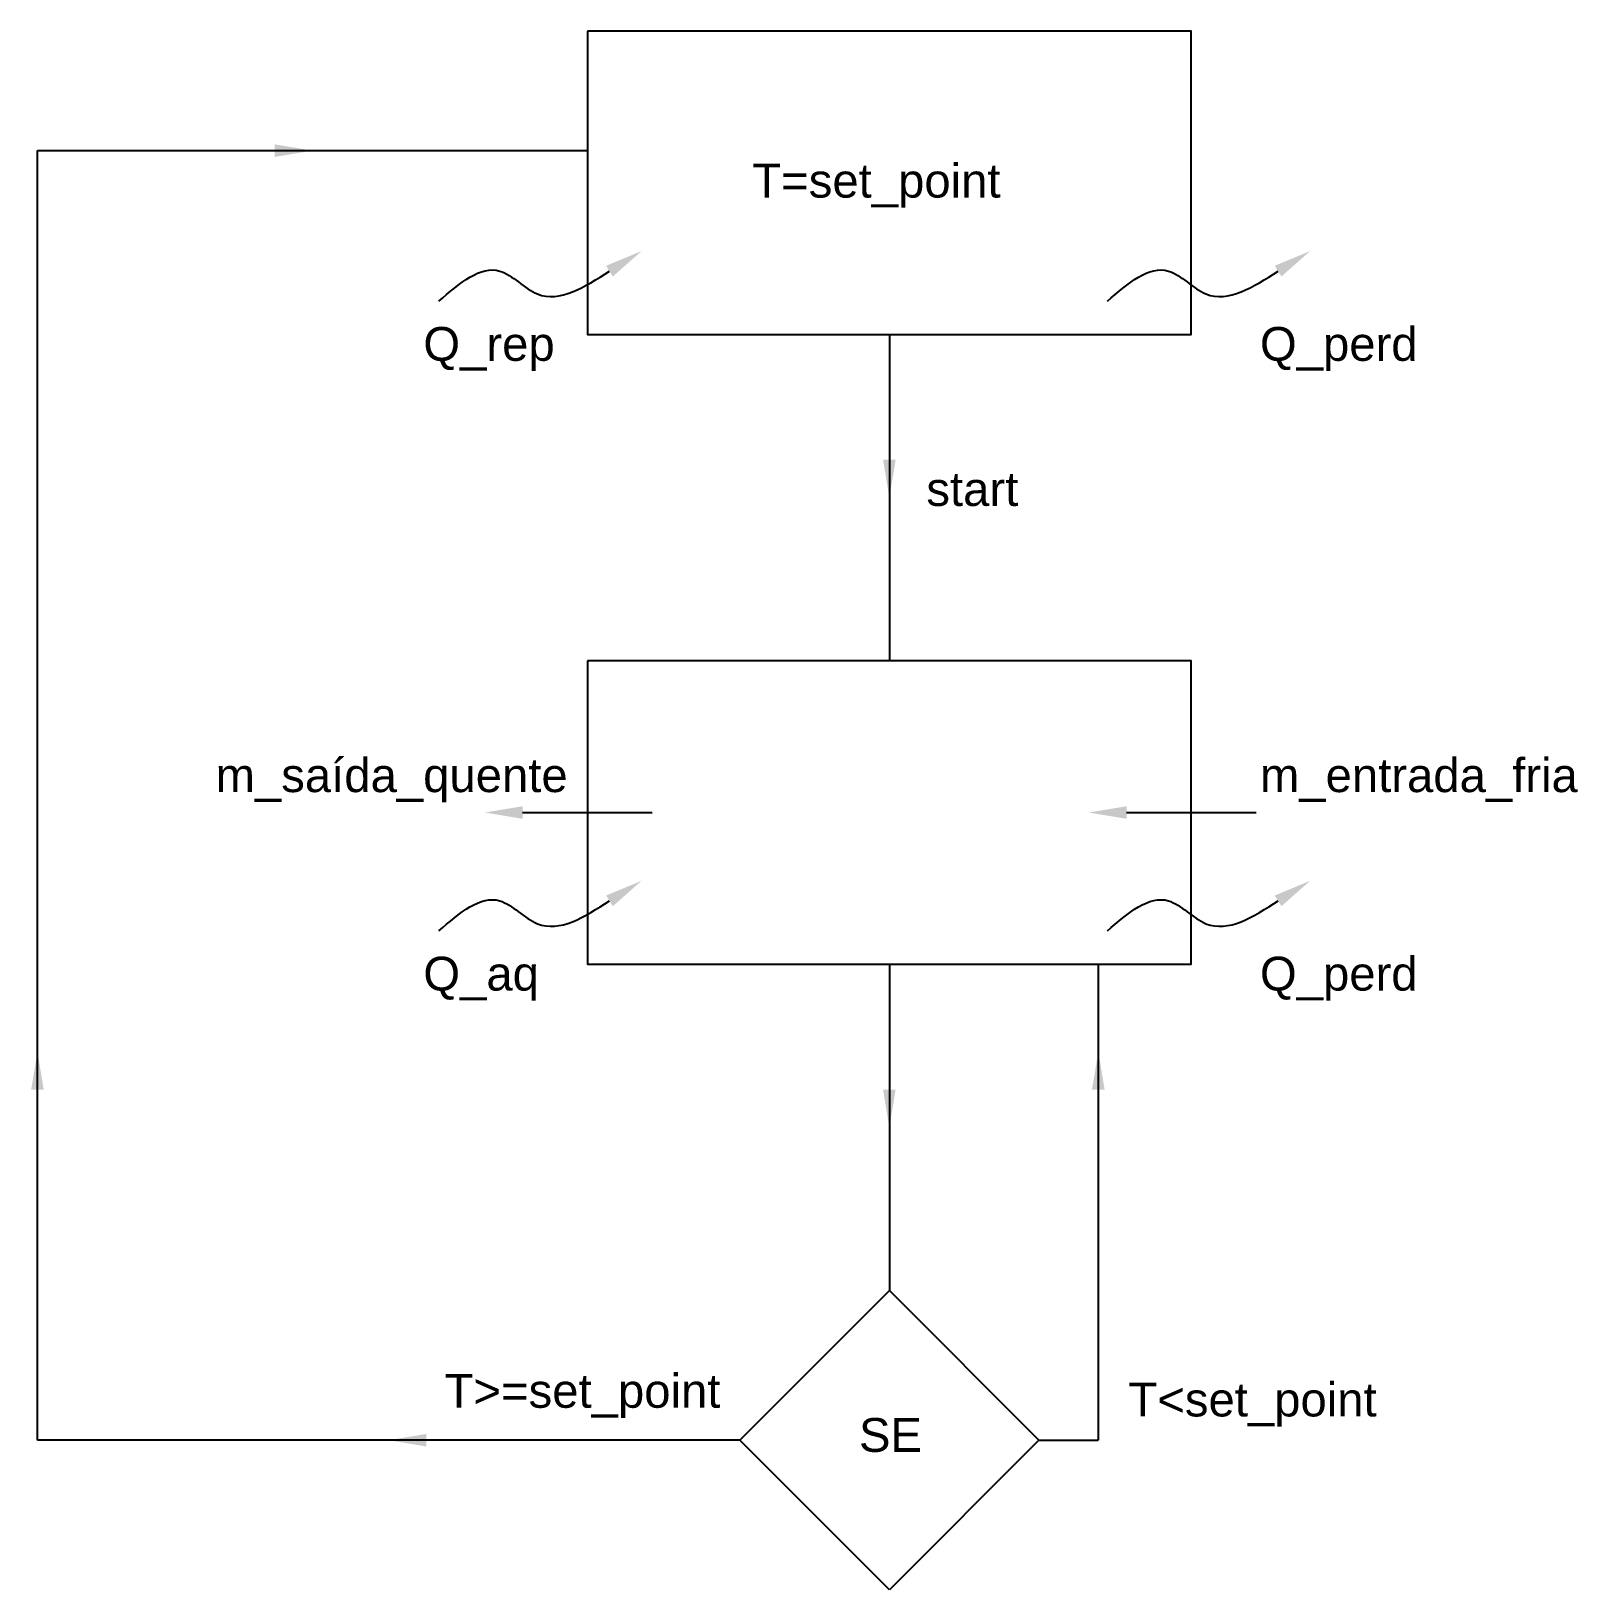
# Model space of a CAD drawing. Header units: millimetres. Extents: x 169 to 535, y -73 to 296.
import ezdxf

# ---------------------------------------------------------------- set-up
doc = ezdxf.new("R2010")
doc.units = ezdxf.units.MM
doc.styles.get("Standard").update_dxf_attribs({"font": 'arial.ttf'})

msp = doc.modelspace()

# ---------------------------------------------------------------- linework, layer by layer
for p, q in [((170.36, -37.23), (170.36, 267.55)), ((170.36, 267.55), (300.39, 267.55)), ((371.79, 224.12), (371.79, 146.95)), ((285.07, 111.12), (315.71, 111.12)), ((427.87, 111.12), (458.51, 111.12)), ((371.79, 75.29), (371.79, -1.88)), ((421.2, 75.29), (421.2, -37.23)), ((336.44, -37.23), (170.36, -37.23)), ((407.15, -37.23), (421.2, -37.23))]:
    msp.add_line(p, q)
for points in [[(300.39, 295.78), (300.39, 224.12), (443.19, 224.12), (443.19, 295.78)], [(300.39, 146.95), (300.39, 75.29), (443.19, 75.29), (443.19, 146.95)], [(371.79, -72.59), (336.44, -37.23), (371.79, -1.88), (407.15, -37.23)]]:
    msp.add_lwpolyline(points, close=True)
for points in [[(265.26, 231.95), (279.72, 239.08), (288.57, 233.68), (305.62, 239.08)], [(423.34, 231.95), (437.81, 239.08), (446.66, 233.68), (463.71, 239.08)], [(265.26, 83.12), (279.72, 90.25), (288.57, 84.85), (305.62, 90.25)], [(423.34, 83.12), (437.81, 90.25), (446.66, 84.85), (463.71, 90.25)]]:
    msp.add_spline(points, degree=3)
for points in [[(226.43, 266.06), (226.43, 269.04), (235.37, 267.55)], [(306.41, 237.81), (304.83, 240.34), (313.21, 243.81)], [(464.5, 237.81), (462.92, 240.34), (471.29, 243.81)], [(370.3, 194.48), (373.28, 194.48), (371.79, 185.54)], [(285.07, 112.61), (285.07, 109.63), (276.13, 111.12)], [(427.87, 112.61), (427.87, 109.63), (418.93, 111.12)], [(306.41, 88.98), (304.83, 91.51), (313.21, 94.99)], [(464.5, 88.98), (462.92, 91.51), (471.29, 94.99)], [(171.85, 45.65), (168.87, 45.65), (170.36, 54.59)], [(422.69, 45.65), (419.71, 45.65), (421.2, 54.59)], [(370.3, 45.65), (373.28, 45.65), (371.79, 36.71)], [(262.34, -35.74), (262.34, -38.72), (253.4, -37.23)]]:
    msp.add_solid(points)

# ---------------------------------------------------------------- texts
for s, p in [('T=set_point', (339.38, 256.45)), ('Q_rep', (261.6, 217.87)), ('Q_perd', (459.42, 217.87)), ('start', (380.54, 183.57)), ('m_saída_quente', (212.48, 115.95)), ('m_entrada_fria', (459.42, 115.95)), ('Q_perd', (459.42, 69.04)), ('Q_aq', (261.6, 69.04)), ('T>=set_point', (266.62, -29.56)), ('T<set_point', (428.31, -31.61)), ('SE', (364.61, -39.98))]:
    msp.add_text(s, height=8).set_placement(p)

doc.saveas('drawing.dxf')
